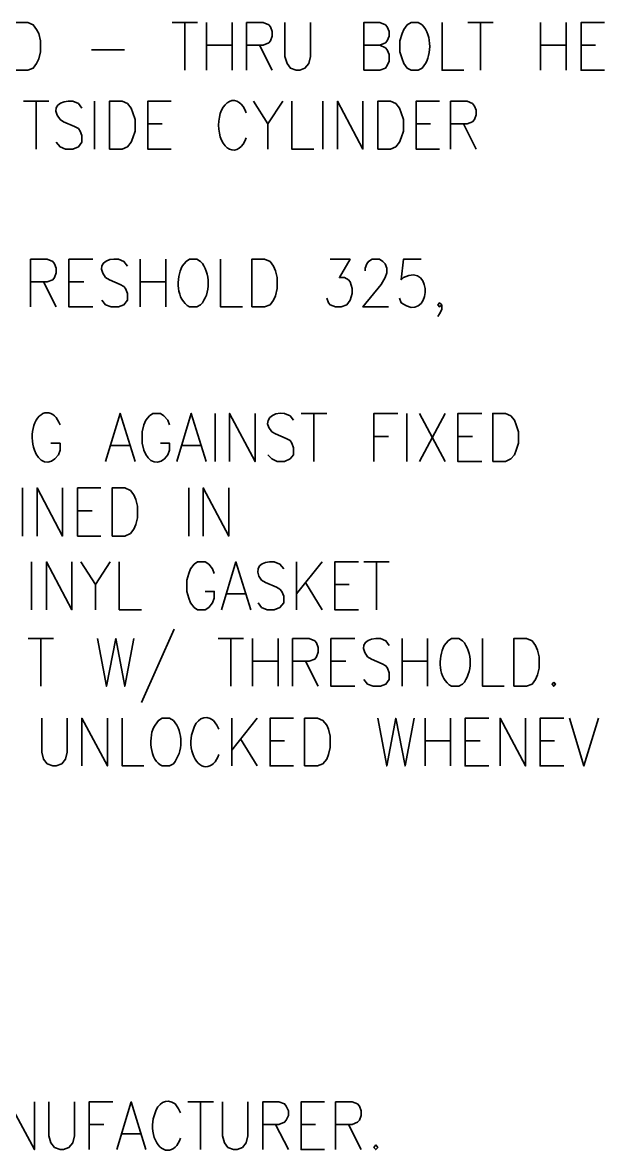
# Model space of a CAD drawing. Header units: inches. Extents: x 5 to 516, y -193 to 129.
# Drawn here: x 176.54 to 181.1, y -96.45 to -87.62 of the extents above; entities that cross this region are included whole.
import ezdxf

# ---------------------------------------------------------------- set-up
doc = ezdxf.new("R2010")
doc.units = ezdxf.units.IN
doc.header["$MEASUREMENT"] = 0
doc.layers.add('PDF3_Geometry', color=7, linetype='Continuous')

msp = doc.modelspace()

# ---------------------------------------------------------------- linework, layer by layer
at = {"layer": 'PDF3_Geometry', "lineweight": 35}
for points in [[(176.4839808, -87.9965448), (176.4839808, -87.6232354), (176.5839744, -87.6232354), (176.6273049, -87.639901), (176.6539699, -87.6765654), (176.6706355, -87.7098966), (176.683968, -87.7665596), (176.683968, -87.8532207), (176.6706355, -87.9065506), (176.6539699, -87.9432149), (176.6273049, -87.9798792), (176.5839744, -87.9965448)], [(177.2239371, -88.6131706), (177.2239371, -88.2398612), (177.3239307, -88.2398612), (177.3639282, -88.2565268), (177.3939262, -88.2931911), (177.4072587, -88.3298555), (177.4239243, -88.3831854), (177.4239243, -88.4731796), (177.4072587, -88.5265095), (177.3939262, -88.5598407), (177.3639282, -88.596505), (177.3239307, -88.6131706)], [(179.3237984, -88.6131706), (179.3237984, -88.2398612), (179.423792, -88.2398612), (179.4637895, -88.2565268), (179.4937875, -88.2931911), (179.50712, -88.3298555), (179.5237856, -88.3831854), (179.5237856, -88.4731796), (179.50712, -88.5265095), (179.4937875, -88.5598407), (179.4637895, -88.596505), (179.423792, -88.6131706)], [(178.3372013, -89.8497585), (178.3372013, -89.4764491), (178.4371948, -89.4764491), (178.4805254, -89.4931147), (178.5071904, -89.5297791), (178.523856, -89.5664434), (178.5371884, -89.6197733), (178.5371884, -89.7064344), (178.523856, -89.7630974), (178.5071904, -89.7964286), (178.4805254, -89.8330929), (178.4371948, -89.8497585)], [(180.2237448, -91.0596792), (180.2237448, -90.6830367), (180.3237384, -90.6830367), (180.3637358, -90.7030354), (180.3937339, -90.7363666), (180.4070664, -90.7730309), (180.423732, -90.8263608), (180.423732, -90.9163551), (180.4070664, -90.969685), (180.3937339, -91.0063493), (180.3637358, -91.0396805), (180.3237384, -91.0596792)], [(177.2439283, -91.6429751), (177.2439283, -91.2663326), (177.3439218, -91.2663326), (177.3872524, -91.2863313), (177.4139174, -91.3196625), (177.430583, -91.3563269), (177.4439154, -91.4096568), (177.4439154, -91.499651), (177.430583, -91.5529809), (177.4139174, -91.5896452), (177.3872524, -91.6229764), (177.3439218, -91.6429751)], [(180.3870644, -92.819566), (180.3870644, -92.4462566), (180.487058, -92.4462566), (180.5303886, -92.4629222), (180.5570535, -92.4995865), (180.5737191, -92.5362508), (180.5870516, -92.5895807), (180.5870516, -92.6762418), (180.5737191, -92.7295717), (180.5570535, -92.7662361), (180.5303886, -92.8029004), (180.487058, -92.819566)], [(180.7003785, -92.7862361), (180.687046, -92.8029017), (180.7003785, -92.8195673), (180.7137109, -92.8029017)], [(178.7505048, -93.4428611), (178.7505048, -93.0695517), (178.8504984, -93.0695517), (178.893829, -93.0862173), (178.9238271, -93.1228816), (178.9371595, -93.1562128), (178.950492, -93.2095427), (178.950492, -93.299537), (178.9371595, -93.3528669), (178.9238271, -93.3895312), (178.893829, -93.4261955), (178.8504984, -93.4428611)], [(179.3071369, -96.4093355), (179.2938044, -96.4293343), (179.3071369, -96.4459999), (179.3238025, -96.4293343)]]:
    msp.add_lwpolyline(points, close=True, dxfattribs=at)
for points in [[(177.7139095, -87.6232337), (177.9138967, -87.6232337)], [(177.8138923, -87.6232337), (177.8138923, -87.9965431)], [(177.9838846, -87.6232337), (177.9838846, -87.9965431)], [(178.1838772, -87.6232337), (178.1838772, -87.9965431)], [(178.2972055, -87.9965448), (178.2972055, -87.6232354), (178.4271971, -87.6232354), (178.4705277, -87.639901), (178.4838602, -87.6565666), (178.4971926, -87.693231), (178.4971926, -87.7298953), (178.4838602, -87.7665596), (178.4705277, -87.7832252), (178.4271971, -87.7998908), (178.2972055, -87.7998908)], [(178.5971808, -87.6232337), (178.5971808, -87.8898833), (178.6138464, -87.9432132), (178.6405113, -87.9798775), (178.6838419, -87.9965431), (178.71384, -87.9965431), (178.7538374, -87.9798775), (178.7838355, -87.9432132), (178.797168, -87.8898833), (178.797168, -87.6232337)], [(179.2138066, -87.9965448), (179.2138066, -87.6232354), (179.3404651, -87.6232354), (179.3837957, -87.639901), (179.3971282, -87.6565666), (179.4137937, -87.693231), (179.4137937, -87.7298953), (179.3971282, -87.7665596), (179.3837957, -87.7832252), (179.3404651, -87.7998908), (179.2138066, -87.7998908)], [(179.6704459, -87.6398993), (179.6404478, -87.6232337), (179.5837847, -87.6232337), (179.5537867, -87.6398993), (179.5271217, -87.6765636), (179.5137892, -87.7098948), (179.4971236, -87.7665578), (179.4971236, -87.8532189), (179.5137892, -87.9065488), (179.5271217, -87.9432132), (179.5537867, -87.9798775), (179.5837847, -87.9965431), (179.6404478, -87.9965431), (179.6704459, -87.9798775)], [(179.8271028, -87.6232337), (179.8271028, -87.9965431), (179.9970919, -87.9965431)], [(180.0270886, -87.6232337), (180.2270758, -87.6232337)], [(180.1270849, -87.6232337), (180.1270849, -87.9965431)], [(180.5970526, -87.6232337), (180.5970526, -87.9965431)], [(180.7970384, -87.6232337), (180.7970384, -87.9965431)], [(181.0970178, -87.9965448), (180.9136962, -87.9965448), (180.9136962, -87.6232354), (181.0970178, -87.6232354)], [(177.083945, -87.8365548), (177.3405952, -87.8365548)], [(177.9838846, -87.7998886), (178.1838718, -87.7998886)], [(178.3971882, -87.7998886), (178.4971818, -87.9965427)], [(179.3404667, -87.7998886), (179.3837973, -87.8198873), (179.3971298, -87.8365529), (179.4137954, -87.8732172), (179.4137954, -87.9265472), (179.3971298, -87.9598784), (179.3837973, -87.9798771), (179.3404667, -87.9965427), (179.2138082, -87.9965427)], [(180.5970526, -87.7998886), (180.7970398, -87.7998886)], [(180.9136962, -87.7998886), (181.0270223, -87.7998886)], [(176.5506405, -88.2398595), (176.7506276, -88.2398595)], [(176.6506368, -88.2398595), (176.6506368, -88.6131689)], [(177.0072762, -88.2931906), (176.9806113, -88.2565263), (176.9372807, -88.2398607)], [(177.1072725, -88.2398595), (177.1072725, -88.6131689)], [(177.7072341, -88.6131706), (177.5239125, -88.6131706), (177.5239125, -88.2398612), (177.7072341, -88.2398612)], [(178.3505332, -88.2398595), (178.4638593, -88.4165148), (178.4638593, -88.6131689)], [(178.5805125, -88.2398595), (178.4638533, -88.4165148)], [(178.6505085, -88.2398595), (178.6505085, -88.6131689), (178.8238308, -88.6131689)], [(178.8938333, -88.2398595), (178.8938333, -88.6131689)], [(179.007148, -88.6131706), (179.007148, -88.2398612), (179.2071352, -88.6131706), (179.2071352, -88.2398612)], [(179.8071021, -88.6131706), (179.6237806, -88.6131706), (179.6237806, -88.2398612), (179.8071021, -88.2398612)], [(179.8937624, -88.6131706), (179.8937624, -88.2398612), (180.0237541, -88.2398612), (180.0637515, -88.2565268), (180.0804171, -88.2765255), (180.0937496, -88.3098567), (180.0937496, -88.346521), (180.0804171, -88.3831854), (180.0637515, -88.399851), (180.0237541, -88.4165166), (179.8937624, -88.4165166)], [(176.8372871, -88.3831848), (176.8639521, -88.3998504), (176.9506132, -88.4365147), (176.9806113, -88.4531803), (176.9939437, -88.4731791), (177.0072762, -88.5065102), (177.0072762, -88.5598402), (176.9806113, -88.5965045), (176.9372807, -88.6131701), (176.8806177, -88.6131701), (176.8372871, -88.5965045), (176.807289, -88.5598402)], [(177.5239125, -88.4165144), (177.6372385, -88.4165144)], [(179.6237806, -88.4165144), (179.7371066, -88.4165144)], [(179.9937587, -88.4165144), (180.0937523, -88.6131684)], [(176.6073046, -89.8497585), (176.6073046, -89.4764491), (176.7372962, -89.4764491), (176.7806268, -89.4931147), (176.7939593, -89.5131135), (176.8072918, -89.5464447), (176.8072918, -89.583109), (176.7939593, -89.6197733), (176.7806268, -89.6364389), (176.7372962, -89.6531045), (176.6073046, -89.6531045)], [(177.0939482, -89.8497585), (176.9072935, -89.8497585), (176.9072935, -89.4764491), (177.0939482, -89.4764491)], [(177.3639292, -89.5297785), (177.3372643, -89.4931142), (177.2939337, -89.4764486)], [(177.4639255, -89.4764474), (177.4639255, -89.8497568)], [(177.6639046, -89.4764474), (177.6639046, -89.8497568)], [(177.9372264, -89.493113), (177.9072283, -89.4764474), (177.8505653, -89.4764474), (177.8239003, -89.493113), (177.7939022, -89.5297773)], [(178.0938765, -89.4764474), (178.0938765, -89.8497568), (178.2638656, -89.8497568)], [(178.9504839, -89.4764474), (179.1071405, -89.4764474), (179.0238125, -89.6197715), (179.0638099, -89.6197715), (179.093808, -89.6364371), (179.1071405, -89.6531027), (179.1238061, -89.7064326), (179.1238061, -89.743097), (179.1071405, -89.7964269), (179.0804755, -89.8330912), (179.037145, -89.8497568), (178.9938144, -89.8497568), (178.9504839, -89.8330912), (178.9371514, -89.8164256), (178.9238189, -89.7797613)], [(179.2238089, -89.5664413), (179.2238089, -89.5464426), (179.2371414, -89.5131114), (179.2504739, -89.4931127), (179.2804719, -89.4764471), (179.337135, -89.4764471), (179.3637999, -89.4931127), (179.3804655, -89.5131114), (179.393798, -89.5464426), (179.393798, -89.5831069), (179.3804655, -89.6197713), (179.3504675, -89.6731012), (179.2071433, -89.8497565), (179.4071305, -89.8497565)], [(179.6637764, -89.4764474), (179.5237853, -89.4764474), (179.5071197, -89.6364371), (179.5237853, -89.6197715)], [(177.1939401, -89.6197727), (177.2239382, -89.6364383), (177.3072662, -89.6731027), (177.3372643, -89.6897683), (177.3505968, -89.7064339), (177.3639292, -89.7430982), (177.3639292, -89.7964281), (177.3372643, -89.8330924), (177.2939337, -89.849758), (177.2372707, -89.849758), (177.1939401, -89.8330924), (177.1639421, -89.7964281)], [(176.7073009, -89.6531023), (176.8072945, -89.8497564)], [(176.9072935, -89.6531023), (177.0239527, -89.6531023)], [(177.4639255, -89.6531023), (177.6639127, -89.6531023)], [(179.5071197, -89.8164256), (179.4937873, -89.7797613)], [(177.8505653, -89.8497568), (177.9072283, -89.8497568), (177.9372264, -89.8330912)], [(179.8237664, -89.8330902), (179.8071008, -89.8497558), (179.7937683, -89.8330902), (179.8071008, -89.8164246), (179.8237664, -89.8330902), (179.8237664, -89.8697546), (179.8071008, -89.9030857), (179.7937683, -89.9230845)], [(177.1939369, -91.0596792), (177.307263, -90.6830367), (177.4239221, -91.0596792)], [(177.6939048, -90.7730324), (177.6805724, -90.7363681), (177.6505743, -90.7030369), (177.6239093, -90.6830382), (177.5639132, -90.6830382), (177.5372482, -90.7030369), (177.5072501, -90.7363681), (177.4939177, -90.7730324), (177.4805852, -90.8263623), (177.4805852, -90.9163566), (177.4939177, -90.9696865)], [(177.7505689, -91.0596792), (177.863895, -90.6830367), (177.9805542, -91.0596792)], [(178.0505443, -90.6830385), (178.0505443, -91.059681)], [(178.1638725, -91.0596792), (178.1638725, -90.6830367), (178.3638597, -91.0596792), (178.3638597, -90.6830367)], [(178.6638405, -90.7363662), (178.6371755, -90.703035), (178.593845, -90.6830363)], [(178.723841, -90.6830385), (178.9238281, -90.6830385)], [(178.8238373, -90.6830385), (178.8238373, -91.059681)], [(179.293805, -91.0596792), (179.293805, -90.6830367), (179.4804597, -90.6830367)], [(179.5504481, -90.6830385), (179.5504481, -91.059681)], [(179.8504303, -90.6830385), (179.6504431, -91.059681)], [(179.6504444, -90.6830385), (179.8504316, -91.059681)], [(180.1370813, -91.0596792), (179.9504266, -91.0596792), (179.9504266, -90.6830367), (180.1370813, -90.6830367)], [(178.4938514, -90.8263604), (178.5238494, -90.843026), (178.6071774, -90.8796903), (178.6371755, -90.8963559), (178.650508, -90.9163547), (178.6638405, -90.953019), (178.6638405, -91.0063489), (178.6371755, -91.0396801), (178.593845, -91.0596788), (178.5371819, -91.0596788), (178.4938514, -91.0396801), (178.4638533, -91.0063489)], [(176.8239649, -91.0063508), (176.8372974, -90.9696865), (176.8372974, -90.9163566), (176.7639688, -90.9163566)], [(177.2372691, -90.9330224), (177.3805932, -90.9330224)], [(177.6805724, -91.0063508), (177.6939048, -90.9696865), (177.6939048, -90.9163566), (177.6239093, -90.9163566)], [(177.7939011, -90.9330224), (177.9372253, -90.9330224)], [(179.293805, -90.8630264), (179.407131, -90.8630264)], [(179.9504266, -90.8630264), (180.0637526, -90.8630264)], [(176.5439813, -91.2663344), (176.5439813, -91.6429769)], [(176.6573095, -91.6429751), (176.6573095, -91.2663326), (176.8572967, -91.6429751), (176.8572967, -91.2663326)], [(177.1572747, -91.6429751), (176.9739532, -91.6429751), (176.9739532, -91.2663326), (177.1572747, -91.2663326)], [(177.8438925, -91.2663344), (177.8438925, -91.6429769)], [(177.9572207, -91.6429751), (177.9572207, -91.2663326), (178.1572079, -91.6429751), (178.1572079, -91.2663326)], [(176.9739532, -91.4463223), (177.0872792, -91.4463223)], [(176.6139773, -91.8462973), (176.6139773, -92.2196067)], [(176.7306284, -92.2196051), (176.7306284, -91.8462957), (176.9306156, -92.2196051), (176.9306156, -91.8462957)], [(177.000617, -91.8462973), (177.1139431, -92.0229527), (177.1139431, -92.2196067)], [(177.2305963, -91.8462973), (177.1139371, -92.0229527)], [(177.3005924, -91.8462973), (177.3005924, -92.2196067), (177.4739146, -92.2196067)], [(178.0438851, -91.9362913), (178.0305526, -91.899627), (178.0005545, -91.8629627), (177.9738896, -91.8462971), (177.9138934, -91.8462971), (177.8872285, -91.8629627), (177.8572304, -91.899627), (177.8438979, -91.9362913), (177.8305654, -91.9896212), (177.8305654, -92.0762823), (177.8438979, -92.1296122), (177.8572304, -92.1662766), (177.8872285, -92.2029409), (177.9138934, -92.2196065), (177.9738896, -92.2196065), (178.0005545, -92.2029409), (178.0305526, -92.1662766), (178.0438851, -92.1296122), (178.0438851, -92.0762823), (177.9738896, -92.0762823)], [(178.1005492, -92.2196051), (178.2138753, -91.8462957), (178.3305345, -92.2196051)], [(178.5871852, -91.8996251), (178.5571872, -91.8629608), (178.5138566, -91.8462952)], [(178.687168, -91.8462973), (178.687168, -92.2196067)], [(178.8871606, -91.8462973), (178.6871734, -92.0962813)], [(179.1738116, -92.2196051), (178.9871569, -92.2196051), (178.9871569, -91.8462957), (179.1738116, -91.8462957)], [(179.2138066, -91.8462973), (179.4137937, -91.8462973)], [(179.3138029, -91.8462973), (179.3138029, -92.2196067)], [(178.413863, -91.9896193), (178.4438611, -92.0062849), (178.5305222, -92.0429492), (178.5571872, -92.0596148), (178.5738528, -92.0762804), (178.5871852, -92.1129447), (178.5871852, -92.1662747), (178.5571872, -92.202939), (178.5138566, -92.2196046), (178.4571936, -92.2196046), (178.413863, -92.202939), (178.3871981, -92.1662747)], [(178.757164, -92.006284), (178.8871557, -92.2196036)], [(178.9871569, -92.0229523), (179.1004829, -92.0229523)], [(178.1438814, -92.0962813), (178.2872056, -92.0962813)], [(176.5873135, -92.4462582), (176.7873006, -92.4462582)], [(176.6872962, -92.4462582), (176.6872962, -92.8195676)], [(177.1306136, -92.4462582), (177.2006091, -92.8195676), (177.2739377, -92.4462582), (177.3439332, -92.8195676), (177.4139287, -92.4462582)], [(177.7305643, -92.3729292), (177.4739141, -92.9462257)], [(178.0738854, -92.4462582), (178.2738725, -92.4462582)], [(178.1738681, -92.4462582), (178.1738681, -92.8195676)], [(178.3438604, -92.4462582), (178.3438604, -92.8195676)], [(178.543853, -92.4462582), (178.543853, -92.8195676)], [(178.6571813, -92.819566), (178.6571813, -92.4462566), (178.787173, -92.4462566), (178.8305035, -92.4629222), (178.843836, -92.4795878), (178.8571685, -92.5162521), (178.8571685, -92.5529164), (178.843836, -92.5895807), (178.8305035, -92.6062463), (178.787173, -92.6229119), (178.6571813, -92.6229119)], [(179.1438113, -92.819566), (178.9571566, -92.819566), (178.9571566, -92.4462566), (179.1438113, -92.4462566)], [(179.4137924, -92.4995859), (179.3871274, -92.4629216), (179.3437969, -92.446256)], [(179.5137887, -92.4462582), (179.5137887, -92.8195676)], [(179.7137745, -92.4462582), (179.7137745, -92.8195676)], [(179.9870895, -92.4629238), (179.9570914, -92.4462582), (179.9004284, -92.4462582), (179.8737634, -92.4629238), (179.8437654, -92.4995881)], [(180.1437464, -92.4462582), (180.1437464, -92.8195676), (180.3137355, -92.8195676)], [(178.3438604, -92.6229131), (178.5438476, -92.6229131)], [(178.757164, -92.6229131), (178.8571576, -92.8195672)], [(178.9571566, -92.6229131), (179.0738158, -92.6229131)], [(179.2438033, -92.5895802), (179.2738014, -92.6062458), (179.3571294, -92.6429101), (179.3871274, -92.6595757), (179.4004599, -92.6762413), (179.4137924, -92.7129056), (179.4137924, -92.7662355), (179.3871274, -92.8028998), (179.3437969, -92.8195654), (179.2871338, -92.8195654), (179.2438033, -92.8028998), (179.2138052, -92.7662355)], [(179.5137887, -92.6229131), (179.7137759, -92.6229131)], [(179.9004284, -92.8195676), (179.9570914, -92.8195676), (179.9870895, -92.802902)], [(176.6939689, -93.0695499), (176.6939689, -93.3361995), (176.7073014, -93.3895294), (176.7372995, -93.4261937), (176.7806301, -93.4428593), (176.807295, -93.4428593), (176.8506256, -93.4261937), (176.8806236, -93.3895294), (176.8939561, -93.3361995), (176.8939561, -93.0695499)], [(177.0072762, -93.4428611), (177.0072762, -93.0695517), (177.2072634, -93.4428611), (177.2072634, -93.0695517)], [(177.3239334, -93.0695499), (177.3239334, -93.4428593), (177.4939225, -93.4428593)], [(177.7239018, -93.0862155), (177.6939037, -93.0695499), (177.6372407, -93.0695499), (177.6072426, -93.0862155), (177.5805777, -93.1228799)], [(178.0805445, -93.1562109), (178.0638789, -93.1228797), (178.037214, -93.0862154)], [(178.1805408, -93.0695499), (178.1805408, -93.4428593)], [(178.3805334, -93.0695499), (178.1805463, -93.3195339)], [(178.6638378, -93.4428611), (178.4805162, -93.4428611), (178.4805162, -93.0695517), (178.6638378, -93.0695517)], [(179.3237984, -93.0695499), (179.3937939, -93.4428593), (179.4637895, -93.0695499), (179.5371181, -93.4428593), (179.6071136, -93.0695499)], [(179.6937766, -93.0695499), (179.6937766, -93.4428593)], [(179.8937624, -93.0695499), (179.8937624, -93.4428593)], [(180.1937454, -93.4428611), (180.0070907, -93.4428611), (180.0070907, -93.0695517), (180.1937454, -93.0695517)], [(180.2804089, -93.4428611), (180.2804089, -93.0695517), (180.4803961, -93.4428611), (180.4803961, -93.0695517)], [(180.7803709, -93.4428611), (180.5937162, -93.4428611), (180.5937162, -93.0695517), (180.7803709, -93.0695517)], [(180.8237023, -93.0695499), (180.9370283, -93.4428593), (181.0503544, -93.0695499)], [(178.2505369, -93.22954), (178.3805286, -93.4428596)], [(178.4805162, -93.2462083), (178.5938422, -93.2462083)], [(179.6937766, -93.2462083), (179.8937638, -93.2462083)], [(180.0070907, -93.2462083), (180.1237499, -93.2462083)], [(180.5937162, -93.2462083), (180.7070423, -93.2462083)], [(177.6372407, -93.4428593), (177.6939037, -93.4428593), (177.7239018, -93.4261937)], [(176.4373122, -96.4460018), (176.4373122, -96.0726924), (176.6372994, -96.4460018), (176.6372994, -96.0726924)], [(176.7506331, -96.0726906), (176.7506331, -96.3393402), (176.7639655, -96.3926701), (176.7939636, -96.4293344), (176.8372942, -96.446), (176.8639591, -96.446), (176.9072897, -96.4293344), (176.9372878, -96.3926701), (176.9506202, -96.3393402), (176.9506202, -96.0726906)], [(177.0639403, -96.4460018), (177.0639403, -96.0726924), (177.250595, -96.0726924)], [(177.2806013, -96.4460018), (177.3939273, -96.0726924), (177.5072534, -96.4460018)], [(177.7805692, -96.1593516), (177.7639036, -96.1260204), (177.7372386, -96.0893561)], [(177.8372333, -96.0726906), (178.0372205, -96.0726906)], [(177.9372161, -96.0726906), (177.9372161, -96.446)], [(178.1072084, -96.0726906), (178.1072084, -96.3393402), (178.123874, -96.3926701), (178.150539, -96.4293344), (178.1938695, -96.446), (178.2238676, -96.446), (178.263865, -96.4293344), (178.2938631, -96.3926701), (178.3071956, -96.3393402), (178.3071956, -96.0726906)], [(178.4238521, -96.4460018), (178.4238521, -96.0726924), (178.5505106, -96.0726924), (178.5938412, -96.089358), (178.6071736, -96.1060236), (178.6238392, -96.1426879), (178.6238392, -96.1793522), (178.6071736, -96.2160165), (178.5938412, -96.2326821), (178.5505106, -96.2493477), (178.4238521, -96.2493477)], [(178.9071625, -96.4460018), (178.723841, -96.4460018), (178.723841, -96.0726924), (178.9071625, -96.0726924)], [(178.9938161, -96.4460018), (178.9938161, -96.0726924), (179.1238077, -96.0726924), (179.1638052, -96.089358), (179.1804708, -96.1060236), (179.1938032, -96.1426879), (179.1938032, -96.1793522), (179.1804708, -96.2160165), (179.1638052, -96.2326821), (179.1238077, -96.2493477), (178.9938161, -96.2493477)], [(177.0639403, -96.2493455), (177.1805995, -96.2493455)], [(177.3239334, -96.3226746), (177.4639245, -96.3226746)], [(178.5238484, -96.2493455), (178.623842, -96.4459996)], [(178.723841, -96.2493455), (178.837167, -96.2493455)], [(179.0938124, -96.2493455), (179.193806, -96.4459996)]]:
    msp.add_lwpolyline(points, dxfattribs=at)
for centre, major_axis, ratio, start_param, end_param in [((178.1937472, -88.4274851), (-0.0007572, 0.1939312), 0.59893842, 5.237581213, 10.457345105), ((176.7359397, -90.8677354), (-0.0011437, 0.1901621), 0.616725021, 5.229947523, 8.416075173), ((177.9776841, -93.2621457), (-0.0033511, 0.1866094), 0.624465789, 0.955960802, 4.193554891), ((177.6777088, -96.2652864), (-0.0033511, 0.18661), 0.624465789, 0.955960812, 4.193554883)]:
    msp.add_ellipse(centre, major_axis=major_axis, ratio=ratio, start_param=start_param, end_param=end_param, dxfattribs=at)
for points in [[(179.6704459, -87.9798775), (179.7492741, -87.8951607), (179.751274, -87.724505), (179.6704459, -87.6398993)], [(176.9372807, -88.2398607), (176.8389537, -88.2260838), (176.75757, -88.2861355), (176.8372871, -88.3831848)], [(177.2939337, -89.4764486), (177.1956067, -89.4626717), (177.114223, -89.5227234), (177.1939401, -89.6197727)], [(177.7939022, -89.5297773), (177.7436832, -89.6248268), (177.7457386, -89.792816), (177.8505653, -89.8497568)], [(177.9372264, -89.8330912), (178.0180545, -89.7485411), (178.0160546, -89.5778298), (177.9372264, -89.493113)], [(179.5237853, -89.6197715), (179.7704362, -89.4946684), (179.7352718, -89.9900811), (179.5071197, -89.8164256)], [(178.593845, -90.6830363), (178.4990733, -90.6677039), (178.4121899, -90.7375328), (178.4938514, -90.8263604)], [(176.6373102, -90.9696865), (176.6645863, -91.0633471), (176.754525, -91.108622), (176.8239649, -91.0063508)], [(177.4939177, -90.9696865), (177.5234713, -91.0680135), (177.6153543, -91.106511), (177.6805724, -91.0063508)], [(178.5138566, -91.8462952), (178.4088078, -91.8307962), (178.3443119, -91.8971808), (178.413863, -91.9896193)], [(179.3437969, -92.446256), (179.2454143, -92.4324791), (179.1640862, -92.4925308), (179.2438033, -92.5895802)], [(179.8437654, -92.4995881), (179.7936019, -92.5996373), (179.7948796, -92.7566272), (179.9004284, -92.8195676)], [(179.9870895, -92.802902), (180.0668066, -92.7164075), (180.0668066, -92.5494183), (179.9870895, -92.4629238)], [(178.037214, -93.0862154), (177.9676629, -93.0327744), (177.9000561, -93.0855488), (177.8805574, -93.1562109)], [(177.5805777, -93.1228799), (177.5244146, -93.2001527), (177.5394692, -93.4076949), (177.6372407, -93.4428593)], [(177.7239018, -93.4261937), (177.8019524, -93.3305332), (177.8050077, -93.1822094), (177.7239018, -93.0862155)], [(177.7372386, -96.0893561), (177.6676875, -96.0359706), (177.6001363, -96.0886894), (177.580582, -96.1593516)]]:
    msp.add_open_spline(points, degree=3, dxfattribs=at)

doc.saveas('drawing.dxf')
